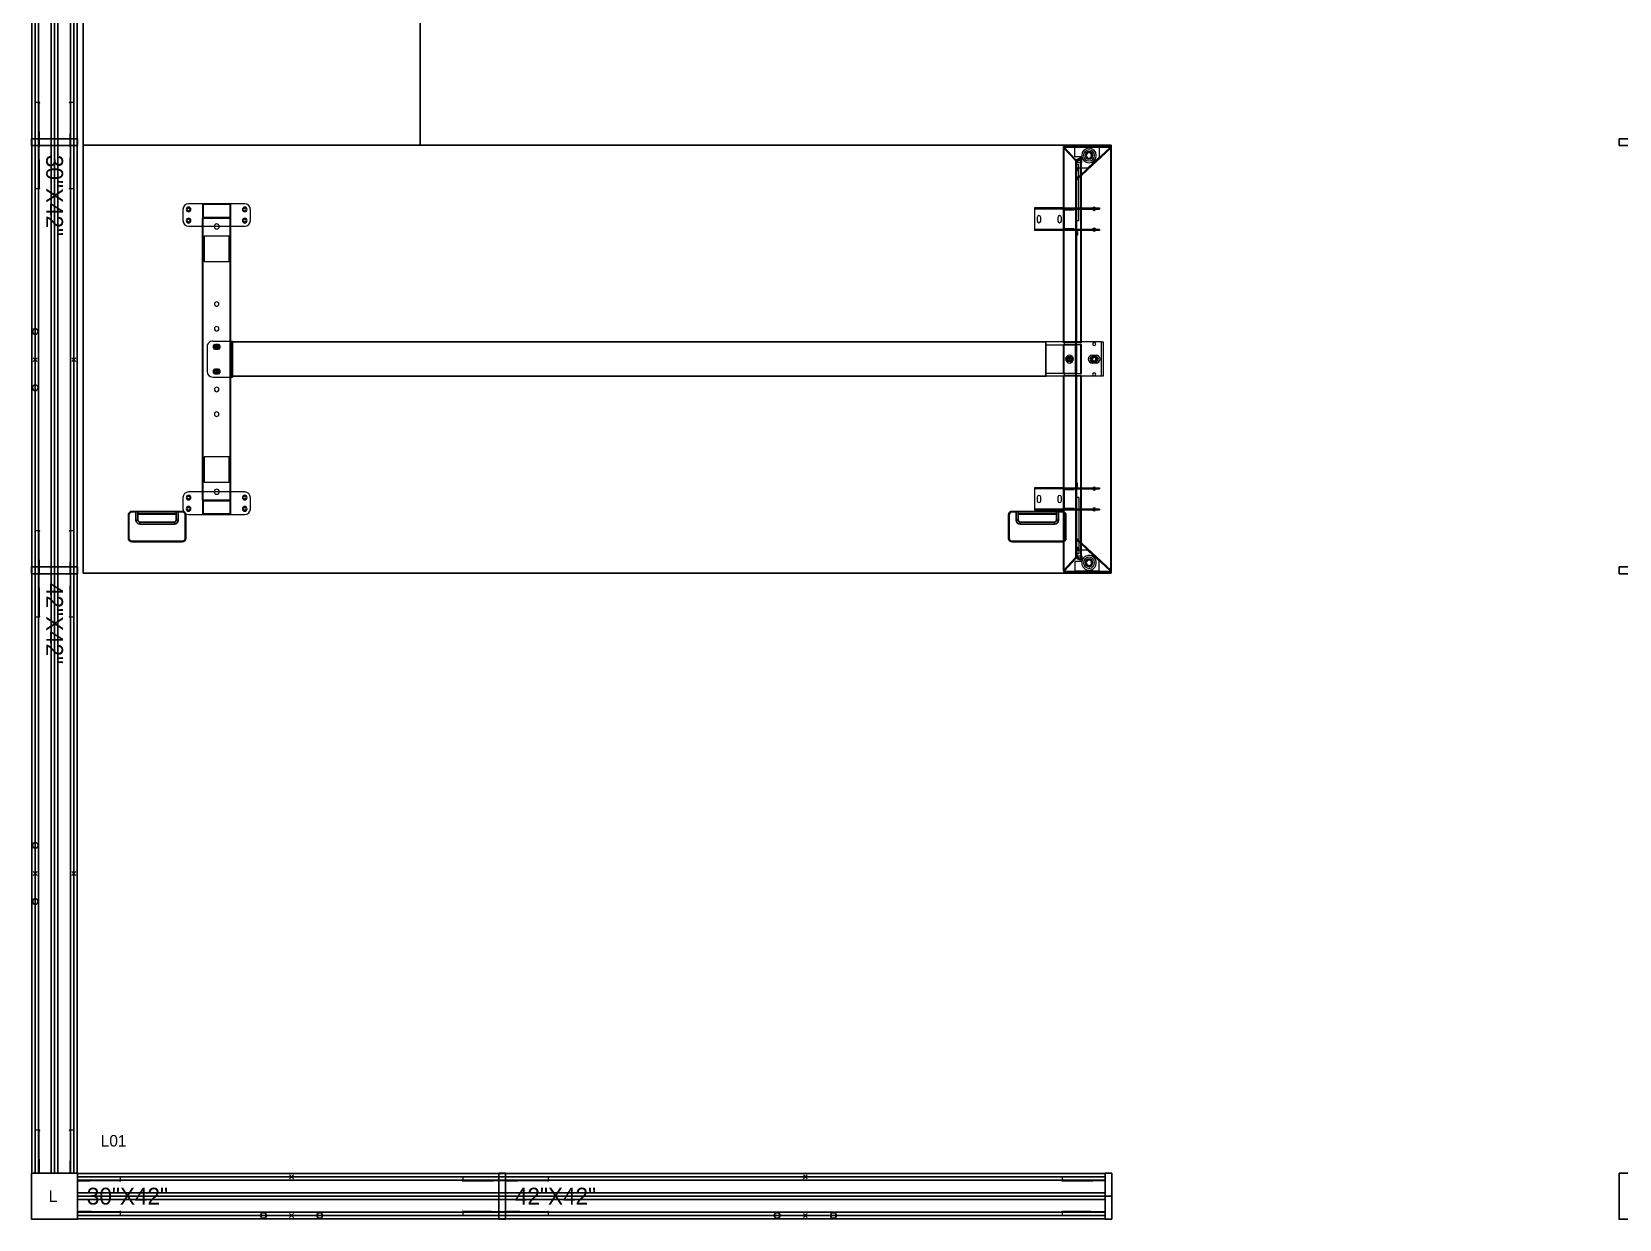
# Model space of a CAD drawing. Header units: inches. Extents: x 126 to 13186, y 9 to 361.
# Drawn here: x 2016.5 to 2127.8, y 41.5 to 124.7 of the extents above; entities that cross this region are included whole.
import ezdxf

# ---------------------------------------------------------------- set-up
doc = ezdxf.new("R2010")
doc.units = ezdxf.units.IN
doc.header["$MEASUREMENT"] = 0
for name, color, linetype in [('DD2D', 7, 'Continuous'), ('DD2D_Geometry', 7, 'Continuous'), ('ENFASIS NEW', 7, 'Continuous'), ('Id Unión', 7, 'Continuous'), ('PV-26D', 7, 'Continuous')]:
    doc.layers.add(name, color=color, linetype=linetype)
doc.styles.get("Standard").update_dxf_attribs({"font": 'stylu.ttf'})

# ---------------------------------------------------------------- blocks, each defined once
blk = doc.blocks.new('DD40102466AB')
at = {"color": 1}
for p, q in [((0.0035, -0.0035), (-0.0035, 0.0035)), ((0.0035, 0.0035), (-0.0035, -0.0035))]:
    blk.add_line(p, q, dxfattribs=at)
blk.add_lwpolyline([(-0.3472, -0.0417), (0.3472, -0.0417), (0.391, -0.0067), (0.838, -0.0067), (0.838, -0.6067), (-0.838, -0.6067), (-0.838, -0.0067), (-0.391, -0.0067)], close=True)
blk.add_point((0, 0))
blk.add_point((0, 0))
blk.add_point((0, 0), dxfattribs=at)
blk = doc.blocks.new('DD40123072AB')
for p, q in [((-0.915, -0.7687), (-0.915, -0.0067)), ((-0.915, -0.0067), (0.915, -0.0067)), ((0.915, -0.0067), (0.915, -0.7687)), ((0.915, -0.7687), (-0.915, -0.7687))]:
    blk.add_line(p, q)
at = {"layer": 'PV-26D'}
for p, q in [((-0.8345, -0.0687), (-0.8345, -0.1107)), ((-0.8335, -0.0687), (-0.8345, -0.0687)), ((-0.8335, -0.1107), (-0.8335, -0.0687)), ((-0.7385, -0.0627), (-0.8285, -0.0627)), ((-0.8285, -0.0637), (-0.8285, -0.0627)), ((-0.8285, -0.0637), (-0.7385, -0.0637)), ((-0.7385, -0.0637), (-0.7385, -0.0627)), ((-0.7335, -0.0687), (-0.7335, -0.1107)), ((-0.7335, -0.0687), (-0.7325, -0.0687)), ((-0.7325, -0.1107), (-0.7325, -0.0687)), ((0.7325, -0.1107), (0.7325, -0.0687)), ((0.7335, -0.0687), (0.7325, -0.0687)), ((0.7335, -0.0687), (0.7335, -0.1107)), ((0.7385, -0.0627), (0.8285, -0.0627)), ((0.7385, -0.0637), (0.7385, -0.0627)), ((0.8285, -0.0637), (0.7385, -0.0637)), ((0.8285, -0.0637), (0.8285, -0.0627)), ((0.8335, -0.1107), (0.8335, -0.0687)), ((0.8335, -0.0687), (0.8345, -0.0687)), ((0.8345, -0.0687), (0.8345, -0.1107)), ((-0.8335, -0.1107), (-0.8345, -0.1107)), ((-0.8212, -0.1009), (-0.8212, -0.1157)), ((-0.8212, -0.1009), (-0.8175, -0.1009)), ((-0.8175, -0.1167), (-0.8175, -0.1009)), ((-0.7495, -0.1117), (-0.8175, -0.1117)), ((-0.7495, -0.1119), (-0.8175, -0.1119)), ((-0.8175, -0.1124), (-0.7495, -0.1124)), ((-0.7527, -0.094), (-0.8143, -0.094)), ((-0.8143, -0.094), (-0.8143, -0.0977)), ((-0.8143, -0.0977), (-0.7527, -0.0977)), ((-0.7527, -0.094), (-0.7527, -0.0977)), ((-0.7495, -0.1009), (-0.7495, -0.1167)), ((-0.7458, -0.1009), (-0.7495, -0.1009)), ((-0.7458, -0.1157), (-0.7458, -0.1009)), ((-0.7335, -0.1107), (-0.7325, -0.1107)), ((0.7335, -0.1107), (0.7325, -0.1107)), ((0.7458, -0.1157), (0.7458, -0.1009)), ((0.7458, -0.1009), (0.7495, -0.1009)), ((0.7495, -0.1009), (0.7495, -0.1167)), ((0.7495, -0.1117), (0.8175, -0.1117)), ((0.7495, -0.1119), (0.8175, -0.1119)), ((0.8175, -0.1124), (0.7495, -0.1124)), ((0.7527, -0.094), (0.8143, -0.094)), ((0.7527, -0.094), (0.7527, -0.0977)), ((0.8143, -0.0977), (0.7527, -0.0977)), ((0.8143, -0.094), (0.8143, -0.0977)), ((0.8175, -0.1167), (0.8175, -0.1009)), ((0.8212, -0.1009), (0.8175, -0.1009)), ((0.8212, -0.1009), (0.8212, -0.1157)), ((0.8335, -0.1107), (0.8345, -0.1107)), ((-0.8212, -0.1157), (-0.8285, -0.1157)), ((-0.8285, -0.1157), (-0.8285, -0.1167)), ((-0.8285, -0.1167), (-0.8175, -0.1167)), ((-0.7495, -0.1161), (-0.8175, -0.1161)), ((-0.8175, -0.1166), (-0.7495, -0.1166)), ((-0.7495, -0.1167), (-0.8175, -0.1167)), ((-0.7495, -0.1167), (-0.7385, -0.1167)), ((-0.7385, -0.1157), (-0.7458, -0.1157)), ((-0.7385, -0.1157), (-0.7385, -0.1167)), ((0.7385, -0.1157), (0.7458, -0.1157)), ((0.7385, -0.1157), (0.7385, -0.1167)), ((0.7495, -0.1167), (0.7385, -0.1167)), ((0.7495, -0.1161), (0.8175, -0.1161)), ((0.8175, -0.1166), (0.7495, -0.1166)), ((0.7495, -0.1167), (0.8175, -0.1167)), ((0.8285, -0.1167), (0.8175, -0.1167)), ((0.8212, -0.1157), (0.8285, -0.1157)), ((0.8285, -0.1157), (0.8285, -0.1167))]:
    blk.add_line(p, q, dxfattribs=at)
at = {"layer": 'PV-26D', "extrusion": (0, 0, -1)}
for centre, radius, start, end in [((0.8285, -0.0687), 0.006, 0, 90), ((0.7385, -0.0687), 0.006, 90, 180), ((-0.7385, -0.0687), 0.006, 0, 90), ((-0.8285, -0.0687), 0.006, 90, 180), ((0.8285, -0.1107), 0.006, 270, 0), ((0.8143, -0.1009), 0.00691, 0, 90), ((0.7527, -0.1009), 0.00691, 90, 180), ((0.7385, -0.1107), 0.006, 180, 270), ((-0.7385, -0.1107), 0.006, 270, 0), ((-0.7527, -0.1009), 0.00691, 0, 90), ((-0.8143, -0.1009), 0.00691, 90, 180), ((-0.8285, -0.1107), 0.006, 180, 270)]:
    blk.add_arc(centre, radius, start, end, dxfattribs=at)
at = {"layer": 'PV-26D'}
for centre, radius, start, end in [((-0.8285, -0.0687), 0.005, 90, 180), ((-0.7385, -0.0687), 0.005, 0, 90), ((0.7385, -0.0687), 0.005, 90, 180), ((0.8285, -0.0687), 0.005, 0, 90), ((-0.8285, -0.1107), 0.005, 180, 270), ((-0.8143, -0.1009), 0.00318, 90, 180), ((-0.7527, -0.1009), 0.00318, 0, 90), ((-0.7385, -0.1107), 0.005, 270, 0), ((0.7385, -0.1107), 0.005, 180, 270), ((0.7527, -0.1009), 0.00318, 90, 180), ((0.8143, -0.1009), 0.00318, 0, 90), ((0.8285, -0.1107), 0.005, 270, 0)]:
    blk.add_arc(centre, radius, start, end, dxfattribs=at)
for points in [[(-0.8175, -0.1167), (-0.8197, -0.1167), (-0.8212, -0.1163), (-0.8212, -0.1157)], [(-0.7458, -0.1157), (-0.7458, -0.1163), (-0.7473, -0.1167), (-0.7495, -0.1167)], [(0.7458, -0.1157), (0.7458, -0.1163), (0.7473, -0.1167), (0.7495, -0.1167)], [(0.8175, -0.1167), (0.8197, -0.1167), (0.8212, -0.1163), (0.8212, -0.1157)]]:
    blk.add_rational_spline(points, [1, 0.804737854124, 0.804737854124, 1], degree=3, dxfattribs=at)
blk = doc.blocks.new('DD350130S')
at = {"color": 0, "linetype": 'Continuous', "lineweight": 0}
for p, q in [((0, -0.377), (0, 0.377)), ((0.0006, 0.3755), (0.0598, 0.3203)), ((0.0006, 0.3755), (0.0598, 0.3203)), ((0.0015, -0.377), (0.0015, 0.377)), ((0.0017, 0.3766), (0.0609, 0.3214)), ((0.0017, 0.3766), (0.0609, 0.3214)), ((0.0829, 0.379), (0.002, 0.379)), ((0.002, 0.379), (0.0829, 0.379)), ((0.0829, 0.3775), (0.002, 0.3775)), ((0.0829, 0.3775), (0.002, 0.3775)), ((0.0645, 0.377), (0.0215, 0.377)), ((0.0215, 0.377), (0.0215, 0.3594)), ((0.0631, 0.355), (0.0833, 0.3766)), ((0.0632, 0.3549), (0.0833, 0.3765)), ((0.0642, 0.3539), (0.0844, 0.3756)), ((0.0643, 0.3539), (0.0844, 0.3755)), ((0.0645, 0.36), (0.0645, 0.377)), ((0.0835, 0.3769), (0.0835, 0.269)), ((0.085, 0.3769), (0.085, 0.269)), ((0.0215, 0.3594), (0.0423, 0.34)), ((0.0423, 0.34), (0.061, 0.34)), ((0.052, 0.35), (0.052, 0.36)), ((0.052, 0.36), (0.0645, 0.36)), ((0.061, 0.35), (0.052, 0.35)), ((0.0534, 0.355), (0.0539, 0.3564)), ((0.0534, 0.3549), (0.054, 0.3563)), ((0.0614, 0.3518), (0.0534, 0.355)), ((0.0614, 0.3518), (0.0534, 0.3549)), ((0.0534, 0.029), (0.0534, 0.3549)), ((0.0619, 0.3533), (0.0539, 0.3564)), ((0.054, 0.3566), (0.0546, 0.358)), ((0.054, 0.3565), (0.0546, 0.3579)), ((0.054, 0.3566), (0.062, 0.3534)), ((0.054, 0.3565), (0.062, 0.3534)), ((0.054, 0.029), (0.054, 0.3565)), ((0.062, 0.3532), (0.054, 0.3563)), ((0.054, 0.029), (0.054, 0.3563)), ((0.0546, 0.358), (0.0626, 0.3549)), ((0.0546, 0.3579), (0.0626, 0.3548)), ((0.0546, 0.029), (0.0546, 0.3579)), ((0.0576, 0.2465), (0.0576, 0.3465)), ((0.0576, 0.3465), (0.0617, 0.3465)), ((0.0602, 0.3349), (0.0602, 0.3411)), ((0.0602, 0.3411), (0.0617, 0.3411)), ((0.061, 0.34), (0.061, 0.35)), ((0.0617, 0.3218), (0.0617, 0.3514)), ((0.0617, 0.029), (0.0617, 0.3513)), ((0.0617, 0.3399), (0.0632, 0.3399)), ((0.0617, 0.3396), (0.0632, 0.3396)), ((0.0617, 0.3364), (0.0617, 0.3396)), ((0.0632, 0.3218), (0.0632, 0.3514)), ((0.0633, 0.029), (0.0633, 0.3513)), ((0.0576, 0.3245), (0.0617, 0.3245)), ((0.0602, 0.3349), (0.0617, 0.3349)), ((0.0617, 0.3364), (0.0632, 0.3364)), ((0.0617, 0.3336), (0.0632, 0.3336)), ((0.0617, 0.3122), (0.0633, 0.3122)), ((0.0617, 0.3058), (0.0633, 0.3058)), ((0.0206, 0.2671), (0.0206, 0.269)), ((0.0206, 0.269), (0.0279, 0.269)), ((0.0206, 0.2671), (0.0275, 0.2671)), ((0.0275, 0.2671), (0.033, 0.2671)), ((0.0279, 0.269), (0.0326, 0.269)), ((0.0326, 0.269), (0.0829, 0.269)), ((0.033, 0.2671), (0.0829, 0.2671)), ((0.0617, 0.2722), (0.0633, 0.2722)), ((0.0617, 0.2658), (0.0633, 0.2658)), ((0.066, 0.269), (0.066, 0.266)), ((0.066, 0.266), (0.0829, 0.266)), ((0.0671, 0.266), (0.0671, 0.269)), ((0.0836, 0.269), (0.0829, 0.269)), ((0.0829, 0.269), (0.0829, 0.269)), ((0.0829, 0.269), (0.0829, 0.266)), ((0.0829, 0.2671), (0.0836, 0.2671)), ((0.0829, 0.266), (0.0836, 0.266)), ((0.0829, 0.266), (0.0829, 0.266)), ((0.0835, 0.266), (0.0835, 0.232)), ((0.0836, 0.269), (0.0836, 0.2665)), ((0.0836, 0.269), (0.1366, 0.269)), ((0.0836, 0.2671), (0.1366, 0.2671)), ((0.0836, 0.2315), (0.0836, 0.2665)), ((0.0836, 0.266), (0.085, 0.266)), ((0.085, 0.266), (0.085, 0.232)), ((0.1066, 0.2671), (0.1066, 0.269)), ((0.1366, 0.2665), (0.1366, 0.269)), ((0.1366, 0.2315), (0.1366, 0.2665)), ((0.0206, 0.229), (0.0206, 0.2309)), ((0.0275, 0.2309), (0.0206, 0.2309)), ((0.0279, 0.229), (0.0206, 0.229)), ((0.033, 0.2309), (0.0275, 0.2309)), ((0.0326, 0.229), (0.0279, 0.229)), ((0.0829, 0.229), (0.0326, 0.229)), ((0.0829, 0.2309), (0.033, 0.2309)), ((0.0576, 0.2465), (0.0617, 0.2465)), ((0.0602, 0.2271), (0.0617, 0.2271)), ((0.0602, 0.2271), (0.0602, 0.2209)), ((0.0829, 0.232), (0.066, 0.232)), ((0.066, 0.232), (0.066, 0.229)), ((0.0671, 0.229), (0.0671, 0.232)), ((0.0836, 0.232), (0.0829, 0.232)), ((0.0829, 0.232), (0.0829, 0.232)), ((0.0829, 0.232), (0.0829, 0.229)), ((0.0836, 0.2309), (0.0829, 0.2309)), ((0.0829, 0.229), (0.0836, 0.229)), ((0.0829, 0.229), (0.0829, 0.229)), ((0.0835, 0.229), (0.0835, 0.029)), ((0.085, 0.232), (0.0836, 0.232)), ((0.0836, 0.2315), (0.0836, 0.229)), ((0.0836, 0.2309), (0.1366, 0.2309)), ((0.0836, 0.229), (0.1366, 0.229)), ((0.085, 0.229), (0.085, 0.029)), ((0.0886, 0.2522), (0.0886, 0.2458)), ((0.095, 0.2458), (0.095, 0.2522)), ((0.1066, 0.2309), (0.1066, 0.229)), ((0.1253, 0.2522), (0.1253, 0.2458)), ((0.1316, 0.2458), (0.1316, 0.2522)), ((0.1366, 0.229), (0.1366, 0.2315)), ((0.0602, 0.2209), (0.0617, 0.2209)), ((0.0617, 0.2256), (0.0617, 0.2224)), ((0.0617, 0.2256), (0.0633, 0.2256)), ((0.0617, 0.2224), (0.0633, 0.2224)), ((0.0534, 0.029), (0.054, 0.029)), ((0.0546, 0.029), (0.054, 0.029)), ((0.054, 0.029), (0.054, 0.029)), ((0.0626, 0.029), (0.0546, 0.029)), ((0.0617, 0.029), (0.0617, 0.026)), ((0.0626, 0.029), (0.0632, 0.029)), ((0.0829, 0.029), (0.0632, 0.029)), ((0.0633, 0.026), (0.0633, 0.029)), ((0.085, 0.029), (0.0829, 0.029)), ((0.0829, 0.029), (0.0829, 0.029)), ((0.0829, 0.029), (0.0829, 0.026)), ((0.0534, -0.026), (0.0534, 0.026)), ((0.0534, 0.026), (0.054, 0.026)), ((0.054, -0.026), (0.054, 0.026)), ((0.0546, 0.026), (0.054, 0.026)), ((0.054, 0.026), (0.054, 0.026)), ((0.054, -0.026), (0.054, 0.026)), ((0.0546, 0.026), (0.0626, 0.026)), ((0.0546, -0.026), (0.0546, 0.026)), ((0.0617, -0.026), (0.0617, 0.026)), ((0.0632, 0.026), (0.0626, 0.026)), ((0.0632, 0.026), (0.0829, 0.026)), ((0.0633, -0.026), (0.0633, 0.026)), ((0.0722, 0.004), (0.0708, 0.004)), ((0.0764, 0.004), (0.0722, 0.004)), ((0.0764, 0.004), (0.0775, 0.004)), ((0.0829, 0.026), (0.085, 0.026)), ((0.0829, 0.026), (0.0829, 0.026)), ((0.0835, 0.026), (0.0835, -0.026)), ((0.085, 0.026), (0.085, -0.026)), ((0.0534, -0.026), (0.054, -0.026)), ((0.0546, -0.026), (0.054, -0.026)), ((0.054, -0.026), (0.054, -0.026)), ((0.0626, -0.026), (0.0546, -0.026)), ((0.0617, -0.026), (0.0617, -0.029)), ((0.0626, -0.026), (0.0632, -0.026)), ((0.0829, -0.026), (0.0632, -0.026)), ((0.0633, -0.029), (0.0633, -0.026)), ((0.0708, -0.004), (0.0722, -0.004)), ((0.0722, -0.004), (0.0764, -0.004)), ((0.0764, -0.004), (0.0775, -0.004)), ((0.085, -0.026), (0.0829, -0.026)), ((0.0829, -0.026), (0.0829, -0.026)), ((0.0829, -0.026), (0.0829, -0.029)), ((0.0534, -0.3549), (0.0534, -0.029)), ((0.0534, -0.029), (0.054, -0.029)), ((0.054, -0.3565), (0.054, -0.029)), ((0.0546, -0.029), (0.054, -0.029)), ((0.054, -0.029), (0.054, -0.029)), ((0.054, -0.3563), (0.054, -0.029)), ((0.0546, -0.029), (0.0626, -0.029)), ((0.0546, -0.3579), (0.0546, -0.029)), ((0.0617, -0.3513), (0.0617, -0.029)), ((0.0632, -0.029), (0.0626, -0.029)), ((0.0632, -0.029), (0.0829, -0.029)), ((0.0633, -0.3513), (0.0633, -0.029)), ((0.0829, -0.029), (0.085, -0.029)), ((0.0829, -0.029), (0.0829, -0.029)), ((0.0835, -0.029), (0.0835, -0.229)), ((0.085, -0.029), (0.085, -0.229)), ((0.0602, -0.2271), (0.0602, -0.2209)), ((0.0602, -0.2209), (0.0617, -0.2209)), ((0.0617, -0.2224), (0.0633, -0.2224)), ((0.0617, -0.2256), (0.0617, -0.2224)), ((0.0617, -0.2256), (0.0633, -0.2256)), ((0.0206, -0.2309), (0.0206, -0.229)), ((0.0206, -0.229), (0.0279, -0.229)), ((0.0206, -0.2309), (0.0275, -0.2309)), ((0.0275, -0.2309), (0.033, -0.2309)), ((0.0279, -0.229), (0.0326, -0.229)), ((0.0326, -0.229), (0.0829, -0.229)), ((0.033, -0.2309), (0.0829, -0.2309)), ((0.0576, -0.2465), (0.0576, -0.3465)), ((0.0617, -0.2465), (0.0576, -0.2465)), ((0.0602, -0.2271), (0.0617, -0.2271)), ((0.066, -0.229), (0.066, -0.232)), ((0.066, -0.232), (0.0829, -0.232)), ((0.0671, -0.232), (0.0671, -0.229)), ((0.0836, -0.229), (0.0829, -0.229)), ((0.0829, -0.229), (0.0829, -0.229)), ((0.0829, -0.229), (0.0829, -0.232)), ((0.0829, -0.2309), (0.0836, -0.2309)), ((0.0829, -0.232), (0.0836, -0.232)), ((0.0829, -0.232), (0.0829, -0.232)), ((0.0835, -0.232), (0.0835, -0.266)), ((0.0836, -0.229), (0.0836, -0.2315)), ((0.0836, -0.229), (0.1366, -0.229)), ((0.0836, -0.2309), (0.1366, -0.2309)), ((0.0836, -0.2665), (0.0836, -0.2315)), ((0.0836, -0.232), (0.085, -0.232)), ((0.085, -0.232), (0.085, -0.266)), ((0.0886, -0.2458), (0.0886, -0.2522)), ((0.095, -0.2522), (0.095, -0.2458)), ((0.1066, -0.2309), (0.1066, -0.229)), ((0.1253, -0.2458), (0.1253, -0.2522)), ((0.1316, -0.2522), (0.1316, -0.2458)), ((0.1366, -0.2315), (0.1366, -0.229)), ((0.1366, -0.2665), (0.1366, -0.2315)), ((0.0206, -0.269), (0.0206, -0.2671)), ((0.0275, -0.2671), (0.0206, -0.2671)), ((0.0279, -0.269), (0.0206, -0.269)), ((0.033, -0.2671), (0.0275, -0.2671)), ((0.0326, -0.269), (0.0279, -0.269)), ((0.0829, -0.269), (0.0326, -0.269)), ((0.0829, -0.2671), (0.033, -0.2671)), ((0.0617, -0.2658), (0.0633, -0.2658)), ((0.0617, -0.2722), (0.0633, -0.2722)), ((0.0829, -0.266), (0.066, -0.266)), ((0.066, -0.266), (0.066, -0.269)), ((0.0671, -0.269), (0.0671, -0.266)), ((0.0836, -0.266), (0.0829, -0.266)), ((0.0829, -0.266), (0.0829, -0.266)), ((0.0829, -0.266), (0.0829, -0.269)), ((0.0836, -0.2671), (0.0829, -0.2671)), ((0.0829, -0.269), (0.0836, -0.269)), ((0.0829, -0.269), (0.0829, -0.269)), ((0.0835, -0.269), (0.0835, -0.3769)), ((0.085, -0.266), (0.0836, -0.266)), ((0.0836, -0.2665), (0.0836, -0.269)), ((0.0836, -0.2671), (0.1366, -0.2671)), ((0.0836, -0.269), (0.1366, -0.269)), ((0.085, -0.269), (0.085, -0.3769)), ((0.1066, -0.2671), (0.1066, -0.269)), ((0.1366, -0.269), (0.1366, -0.2665)), ((0.0617, -0.3058), (0.0633, -0.3058)), ((0.0598, -0.3203), (0.0006, -0.3755)), ((0.0006, -0.3755), (0.0598, -0.3203)), ((0.0609, -0.3214), (0.0017, -0.3766)), ((0.0017, -0.3766), (0.0609, -0.3214)), ((0.0617, -0.3245), (0.0576, -0.3245)), ((0.0602, -0.3349), (0.0617, -0.3349)), ((0.0602, -0.3411), (0.0602, -0.3349)), ((0.0617, -0.3122), (0.0633, -0.3122)), ((0.0617, -0.3218), (0.0617, -0.3514)), ((0.0617, -0.3336), (0.0632, -0.3336)), ((0.0617, -0.3396), (0.0617, -0.3364)), ((0.0617, -0.3364), (0.0632, -0.3364)), ((0.0632, -0.3218), (0.0632, -0.3514)), ((0.0215, -0.3594), (0.0423, -0.34)), ((0.0215, -0.377), (0.0215, -0.3594)), ((0.0423, -0.34), (0.061, -0.34)), ((0.061, -0.35), (0.052, -0.35)), ((0.052, -0.35), (0.052, -0.36)), ((0.052, -0.36), (0.0645, -0.36)), ((0.0534, -0.3549), (0.0614, -0.3518)), ((0.0614, -0.3518), (0.0534, -0.355)), ((0.054, -0.3563), (0.0534, -0.3549)), ((0.0534, -0.355), (0.0539, -0.3564)), ((0.0619, -0.3533), (0.0539, -0.3564)), ((0.054, -0.3563), (0.062, -0.3532)), ((0.062, -0.3534), (0.054, -0.3565)), ((0.054, -0.3566), (0.062, -0.3534)), ((0.0546, -0.3579), (0.054, -0.3565)), ((0.054, -0.3566), (0.0546, -0.358)), ((0.0626, -0.3548), (0.0546, -0.3579)), ((0.0546, -0.358), (0.0626, -0.3549)), ((0.0617, -0.3465), (0.0576, -0.3465)), ((0.0602, -0.3411), (0.0617, -0.3411)), ((0.061, -0.34), (0.061, -0.35)), ((0.0617, -0.3396), (0.0632, -0.3396)), ((0.0617, -0.3399), (0.0632, -0.3399)), ((0.0631, -0.355), (0.0833, -0.3766)), ((0.0833, -0.3765), (0.0632, -0.3549)), ((0.0642, -0.3539), (0.0844, -0.3756)), ((0.0844, -0.3755), (0.0643, -0.3539)), ((0.0645, -0.36), (0.0645, -0.377)), ((0.002, -0.3775), (0.0829, -0.3775)), ((0.0829, -0.3775), (0.002, -0.3775)), ((0.0829, -0.379), (0.002, -0.379)), ((0.0829, -0.379), (0.002, -0.379)), ((0.0645, -0.377), (0.0215, -0.377))]:
    blk.add_line(p, q, dxfattribs=at)
at = {"color": 1}
for p, q in [((0.0694, -0.0049), (0.0792, 0.0049)), ((0.0792, -0.0049), (0.0694, 0.0049))]:
    blk.add_line(p, q, dxfattribs=at)
at = {"color": 0, "linetype": 'Continuous', "lineweight": 0}
for centre, radius, start, end in [((0.0395, 0.3625), 0.013, 70.8025, 250.8025), ((0.0395, 0.3625), 0.0098, 70.8025, 250.8025), ((0.0395, 0.3625), 0.00675, 0, 180), ((0.0395, 0.3625), 0.0065, 70.8025, 250.8025), ((0.0395, 0.3625), 0.013, 250.8025, 70.8025), ((0.0395, 0.3625), 0.0098, 250.8025, 70.8025), ((0.0395, 0.3625), 0.0065, 250.8025, 70.8025), ((0.0395, 0.3625), 0.00675, 180, 0), ((0.0395, 0.3625), 0.00476, 70.8025, 250.8025), ((0.0395, 0.3625), 0.00476, 250.8025, 70.8025), ((0.0303, 0.2675), 0.00277, 0, 180), ((0.0303, 0.2675), 0.00277, 180, 0), ((0.0918, 0.2522), 0.00317, 0, 180), ((0.1285, 0.2522), 0.00318, 0, 180), ((0.0303, 0.2305), 0.00277, 0, 180), ((0.0303, 0.2305), 0.00277, 180, 0), ((0.0918, 0.2458), 0.00317, 180, 0), ((0.1285, 0.2458), 0.00318, 180, 0), ((0.0303, 0.027), 0.00278, 0, 180), ((0.0303, 0), 0.0055, 146.8424, 326.8424), ((0.0303, 0), 0.005, 146.8424, 326.8424), ((0.0303, 0), 0.0055, 326.8424, 146.8424), ((0.0303, 0), 0.0045, 0, 180), ((0.0303, 0), 0.0045, 146.8424, 326.8424), ((0.0303, 0), 0.005, 326.8424, 146.8424), ((0.0303, 0), 0.004, 146.8424, 326.8424), ((0.0303, 0), 0.0045, 326.8424, 146.8424), ((0.0303, 0), 0.0037, 146.8424, 326.8424), ((0.0303, 0), 0.004, 326.8424, 146.8424), ((0.0303, 0), 0.00317, 146.8424, 326.8424), ((0.0303, 0), 0.0037, 326.8424, 146.8424), ((0.0303, 0.027), 0.00278, 180, 0), ((0.0303, 0), 0.00317, 326.8424, 146.8424), ((0.0743, 0), 0.0045, 0, 180), ((0.0303, 0), 0.0045, 180, 0), ((0.0303, -0.027), 0.00278, 0, 180), ((0.0303, -0.027), 0.00278, 180, 0), ((0.0743, 0), 0.0045, 180, 0), ((0.0303, -0.2305), 0.00278, 0, 180), ((0.0303, -0.2305), 0.00278, 180, 0), ((0.0918, -0.2458), 0.00317, 0, 180), ((0.0918, -0.2522), 0.00317, 180, 0), ((0.1285, -0.2458), 0.00318, 0, 180), ((0.1285, -0.2522), 0.00318, 180, 0), ((0.0303, -0.2675), 0.00277, 0, 180), ((0.0303, -0.2675), 0.00277, 180, 0), ((0.0395, -0.3625), 0.013, 0, 180), ((0.0395, -0.3625), 0.013, 180, 0), ((0.0395, -0.3625), 0.0098, 0, 180), ((0.0395, -0.3625), 0.0098, 180, 0), ((0.0395, -0.3625), 0.00675, 0, 180), ((0.0395, -0.3625), 0.00675, 180, 0), ((0.0395, -0.3625), 0.0065, 0, 180), ((0.0395, -0.3625), 0.0065, 180, 0), ((0.0395, -0.3625), 0.00476, 0, 180), ((0.0395, -0.3625), 0.00476, 180, 0)]:
    blk.add_arc(centre, radius, start, end, dxfattribs=at)
for centre, start_param, end_param in [((0.0708, 0), 3.141593, 6.283185), ((0.072, 0), 3.141593, 6.283185), ((0.0764, 0), 3.119622, 3.141593), ((0.0764, 0), 1.570796, 3.119622), ((0.0775, 0), 1.570796, 3.141593), ((0.0764, 0), 0.021971, 1.570796), ((0.0764, 0), 0, 0.021971), ((0.0775, 0), 0, 1.570796)]:
    blk.add_ellipse(centre, major_axis=(0, -0.00396), ratio=0.681998, start_param=start_param, end_param=end_param, dxfattribs=at)
for points, weights in [([(0.002, 0.379), (0.0008, 0.379), (0, 0.3782), (0, 0.377)], [1, 0.804737854124, 0.804737854124, 1]), ([(0.002, 0.379), (0.0008, 0.379), (0, 0.3782), (0, 0.377)], [1, 0.804737854124, 0.804737854124, 1]), ([(0, 0.377), (0, 0.3769), (0, 0.3767), (0, 0.3766)], [1, 0.988288867323, 0.979058155761, 0.972307865317]), ([(0, 0.377), (0, 0.3764), (0.0002, 0.3759), (0.0006, 0.3755)], [1, 0.944706716257, 0.944706716257, 1]), ([(0, 0.3766), (0.0001, 0.3762), (0.0003, 0.3758), (0.0006, 0.3755)], [0.972307865317, 0.947187137373, 0.956417848934, 1]), ([(0.002, 0.3775), (0.0017, 0.3775), (0.0015, 0.3773), (0.0015, 0.377)], [1, 0.804737854124, 0.804737854124, 1]), ([(0.002, 0.3775), (0.0017, 0.3775), (0.0015, 0.3773), (0.0015, 0.377)], [1, 0.804737854124, 0.804737854124, 1]), ([(0.0015, 0.377), (0.0015, 0.3768), (0.0016, 0.3767), (0.0017, 0.3766)], [1, 0.944706716257, 0.944706716257, 1]), ([(0.0015, 0.377), (0.0015, 0.3768), (0.0015, 0.3767), (0.0017, 0.3766)], [1, 0.944706716257, 0.944706716257, 1]), ([(0.0829, 0.379), (0.0829, 0.379), (0.0829, 0.379), (0.0829, 0.379)], [0.99417228897, 0.996095139241, 0.998037709584, 1]), ([(0.0846, 0.3782), (0.0842, 0.3787), (0.0836, 0.379), (0.0829, 0.379)], [0.708386720175, 0.737079172893, 0.834283599501, 1]), ([(0.0835, 0.3769), (0.0835, 0.3772), (0.0832, 0.3775), (0.0829, 0.3775)], [1, 0.804737854124, 0.804737854124, 1]), ([(0.0833, 0.3766), (0.0837, 0.377), (0.0835, 0.3775), (0.0829, 0.3775)], [1, 0.59916604595, 0.59916604595, 1]), ([(0.0833, 0.3765), (0.0834, 0.3766), (0.0835, 0.3768), (0.0835, 0.3769)], [1, 0.953611711988, 0.953611711988, 1]), ([(0.0844, 0.3756), (0.0851, 0.3763), (0.0852, 0.3773), (0.0846, 0.3782)], [1, 0.764882446449, 0.667678019841, 0.708386720175]), ([(0.0844, 0.3755), (0.0848, 0.3759), (0.085, 0.3764), (0.085, 0.3769)], [1, 0.953611711988, 0.953611711988, 1]), ([(0.085, 0.3769), (0.085, 0.3774), (0.0849, 0.3778), (0.0846, 0.3782)], [1, 0.918269742137, 0.870749059409, 0.857437951816]), ([(0.0617, 0.3513), (0.0617, 0.3515), (0.0616, 0.3517), (0.0614, 0.3518)], [1, 0.884611873459, 0.884611873459, 1]), ([(0.0617, 0.3514), (0.0617, 0.3516), (0.0616, 0.3518), (0.0614, 0.3518)], [1, 0.884393166085, 0.884393166085, 1]), ([(0.0632, 0.3514), (0.0632, 0.3522), (0.0627, 0.3529), (0.0619, 0.3533)], [1, 0.884393166085, 0.884393166085, 1]), ([(0.062, 0.3534), (0.0628, 0.353), (0.0637, 0.3532), (0.0643, 0.3539)], [1, 0.884174271313, 0.884174271313, 1]), ([(0.062, 0.3534), (0.0628, 0.3531), (0.0637, 0.3533), (0.0642, 0.3539)], [1, 0.884393166085, 0.884393166085, 1]), ([(0.0633, 0.3513), (0.0633, 0.3521), (0.0628, 0.3529), (0.062, 0.3532)], [1, 0.884611873459, 0.884611873459, 1]), ([(0.0626, 0.3549), (0.0628, 0.3548), (0.063, 0.3548), (0.0631, 0.355)], [1, 0.884393166085, 0.884393166085, 1]), ([(0.0626, 0.3548), (0.0628, 0.3547), (0.063, 0.3547), (0.0632, 0.3549)], [1, 0.884174271313, 0.884174271313, 1]), ([(0.0598, 0.3203), (0.0614, 0.3189), (0.0633, 0.3197), (0.0633, 0.3218)], [1, 0.59916604595, 0.59916604595, 1]), ([(0.0598, 0.3203), (0.0613, 0.3189), (0.0632, 0.3197), (0.0632, 0.3218)], [1, 0.59916604595, 0.59916604595, 1]), ([(0.0609, 0.3214), (0.0613, 0.321), (0.0617, 0.3213), (0.0617, 0.3218)], [1, 0.59916604595, 0.59916604595, 1]), ([(0.0609, 0.3214), (0.0612, 0.321), (0.0617, 0.3213), (0.0617, 0.3218)], [1, 0.59916604595, 0.59916604595, 1]), ([(0.0633, -0.3218), (0.0633, -0.3197), (0.0614, -0.3189), (0.0598, -0.3203)], [1, 0.59916604595, 0.59916604595, 1]), ([(0.0598, -0.3203), (0.0613, -0.3189), (0.0632, -0.3197), (0.0632, -0.3218)], [1, 0.59916604595, 0.59916604595, 1]), ([(0.0617, -0.3218), (0.0617, -0.3213), (0.0613, -0.321), (0.0609, -0.3214)], [1, 0.59916604595, 0.59916604595, 1]), ([(0.0609, -0.3214), (0.0612, -0.321), (0.0617, -0.3213), (0.0617, -0.3218)], [1, 0.59916604595, 0.59916604595, 1]), ([(0.0614, -0.3518), (0.0616, -0.3517), (0.0617, -0.3515), (0.0617, -0.3513)], [1, 0.884611873459, 0.884611873459, 1]), ([(0.0617, -0.3514), (0.0617, -0.3516), (0.0616, -0.3518), (0.0614, -0.3518)], [1, 0.884393166085, 0.884393166085, 1]), ([(0.0632, -0.3514), (0.0632, -0.3522), (0.0627, -0.3529), (0.0619, -0.3533)], [1, 0.884393166085, 0.884393166085, 1]), ([(0.062, -0.3532), (0.0628, -0.3529), (0.0633, -0.3521), (0.0633, -0.3513)], [1, 0.884611873459, 0.884611873459, 1]), ([(0.0643, -0.3539), (0.0637, -0.3532), (0.0628, -0.353), (0.062, -0.3534)], [1, 0.884174271313, 0.884174271313, 1]), ([(0.062, -0.3534), (0.0628, -0.3531), (0.0637, -0.3533), (0.0642, -0.3539)], [1, 0.884393166085, 0.884393166085, 1]), ([(0.0632, -0.3549), (0.063, -0.3547), (0.0628, -0.3547), (0.0626, -0.3548)], [1, 0.884174271313, 0.884174271313, 1]), ([(0.0626, -0.3549), (0.0628, -0.3548), (0.063, -0.3548), (0.0631, -0.355)], [1, 0.884393166085, 0.884393166085, 1]), ([(0.0006, -0.3755), (0.0002, -0.3759), (0, -0.3764), (0, -0.377)], [1, 0.944706716257, 0.944706716257, 1]), ([(0, -0.3766), (0.0001, -0.3762), (0.0003, -0.3758), (0.0006, -0.3755)], [0.972307865317, 0.947187137373, 0.956417848934, 1]), ([(0, -0.377), (0, -0.3769), (0, -0.3767), (0, -0.3766)], [1, 0.988288867323, 0.979058155762, 0.972307865317]), ([(0, -0.377), (0, -0.3782), (0.0008, -0.379), (0.002, -0.379)], [1, 0.804737854124, 0.804737854124, 1]), ([(0.002, -0.379), (0.0008, -0.379), (0, -0.3782), (0, -0.377)], [1, 0.804737854124, 0.804737854124, 1]), ([(0.0017, -0.3766), (0.0016, -0.3767), (0.0015, -0.3768), (0.0015, -0.377)], [1, 0.944706716257, 0.944706716257, 1]), ([(0.0015, -0.377), (0.0015, -0.3768), (0.0015, -0.3767), (0.0017, -0.3766)], [1, 0.944706716257, 0.944706716257, 1]), ([(0.0015, -0.377), (0.0015, -0.3773), (0.0017, -0.3775), (0.002, -0.3775)], [1, 0.804737854124, 0.804737854124, 1]), ([(0.002, -0.3775), (0.0017, -0.3775), (0.0015, -0.3773), (0.0015, -0.377)], [1, 0.804737854124, 0.804737854124, 1]), ([(0.0833, -0.3766), (0.0837, -0.377), (0.0835, -0.3775), (0.0829, -0.3775)], [1, 0.59916604595, 0.59916604595, 1]), ([(0.0829, -0.379), (0.0841, -0.379), (0.085, -0.3781), (0.085, -0.3769)], [1, 0.804737854124, 0.804737854124, 1]), ([(0.0829, -0.3775), (0.0832, -0.3775), (0.0835, -0.3772), (0.0835, -0.3769)], [1, 0.804737854124, 0.804737854124, 1]), ([(0.0846, -0.3782), (0.0842, -0.3787), (0.0836, -0.379), (0.0829, -0.379)], [0.708386720227, 0.737079173009, 0.8342835996, 1]), ([(0.0835, -0.3769), (0.0835, -0.3768), (0.0834, -0.3766), (0.0833, -0.3765)], [1, 0.953611711988, 0.953611711988, 1]), ([(0.085, -0.3769), (0.085, -0.3764), (0.0848, -0.3759), (0.0844, -0.3755)], [1, 0.953611711988, 0.953611711988, 1]), ([(0.0844, -0.3756), (0.0851, -0.3763), (0.0852, -0.3773), (0.0846, -0.3782)], [1, 0.76488244635, 0.667678019759, 0.708386720227])]:
    blk.add_rational_spline(points, weights, degree=3, dxfattribs=at)
blk.add_point((0.0743, 0))
blk = doc.blocks.new('DD305172S')
at = {"color": 0, "linetype": 'Continuous', "lineweight": 0}
for p, q in [((-0.06, 0.0305), (-0.0573, 0.0305)), ((-0.06, -0.0305), (-0.06, 0.0305)), ((-0.0573, 0.0305), (0.038, 0.0305)), ((-0.0573, 0.0305), (-0.0573, -0.0305)), ((0.038, 0.0305), (0.042, 0.0305)), ((0.042, 0.0112), (0.042, 0.0305)), ((1.49, 0.0308), (1.49, 0.032)), ((1.4935, 0.032), (1.49, 0.032)), ((1.49, 0.0112), (1.49, 0.0308)), ((1.4927, -0.032), (1.4927, 0.032)), ((1.525, 0.032), (1.4935, 0.032)), ((-0.0475, 0.007), (-0.0405, 0.007)), ((-0.0475, 0.004), (-0.0475, 0.007)), ((-0.0405, 0.004), (-0.0475, 0.004)), ((-0.0405, 0.007), (-0.0405, 0.004)), ((0.038, 0.025), (-0.01, 0.025)), ((-0.01, -0.025), (-0.01, 0.025)), ((0.0393, 0.025), (0.038, 0.025)), ((0.042, 0.025), (0.0393, 0.025)), ((0.042, 0.0096), (0.042, 0.0112)), ((0.042, -0.0096), (0.042, 0.0096)), ((1.49, 0.0096), (1.49, 0.0112)), ((1.49, -0.0096), (1.49, 0.0096)), ((1.5204, 0.026), (1.5157, 0.026)), ((1.5157, 0.018), (1.5204, 0.018)), ((1.535, -0.022), (1.535, 0.022)), ((-0.0475, -0.004), (-0.0475, -0.007)), ((-0.0475, -0.004), (-0.0405, -0.004)), ((-0.0405, -0.007), (-0.0475, -0.007)), ((-0.0405, -0.007), (-0.0405, -0.004)), ((-0.01, -0.025), (0.038, -0.025)), ((0.038, -0.025), (0.0393, -0.025)), ((0.0393, -0.025), (0.042, -0.025)), ((0.042, -0.0112), (0.042, -0.0096)), ((0.042, -0.0305), (0.042, -0.0112)), ((1.49, -0.0112), (1.49, -0.0096)), ((1.49, -0.0308), (1.49, -0.0112)), ((1.5204, -0.018), (1.5157, -0.018)), ((1.5157, -0.026), (1.5204, -0.026)), ((-0.0573, -0.0305), (-0.06, -0.0305)), ((-0.0573, -0.0305), (0.038, -0.0305)), ((0.038, -0.0305), (0.042, -0.0305)), ((1.49, -0.032), (1.49, -0.0308)), ((1.4935, -0.032), (1.49, -0.032)), ((1.525, -0.032), (1.4935, -0.032))]:
    blk.add_line(p, q, dxfattribs=at)
at = {"color": 1}
for p, q in [((-0.0049, -0.0049), (0.0049, 0.0049)), ((0.0049, -0.0049), (-0.0049, 0.0049)), ((1.5131, 0.0171), (1.523, 0.0269)), ((1.523, 0.0171), (1.5131, 0.0269)), ((1.5131, -0.0269), (1.523, -0.0171)), ((1.523, -0.0269), (1.5131, -0.0171))]:
    blk.add_line(p, q, dxfattribs=at)
blk.add_lwpolyline([(1.49, -0.0305), (0.042, -0.0305), (0.042, 0.0305), (1.49, 0.0305)], close=True)
at = {"color": 0, "linetype": 'Continuous', "lineweight": 0}
for centre, radius, start, end in [((1.525, 0.022), 0.01, 0, 90), ((-0.0475, 0), 0.00697, 90, 270), ((-0.0475, 0), 0.00397, 90, 270), ((-0.0405, 0), 0.00697, 270, 90), ((-0.0405, 0), 0.00397, 270, 90), ((0, 0), 0.00697, 90, 270), ((0, 0), 0.00397, 90, 270), ((0, 0), 0.00255, 90, 270), ((0, 0), 0.00697, 270, 90), ((0, 0), 0.00397, 270, 90), ((0, 0), 0.00255, 270, 90), ((1.5157, 0.022), 0.00397, 90, 270), ((1.5181, 0.022), 0.00255, 90, 270), ((1.5181, 0.022), 0.00255, 270, 90), ((1.5204, 0.022), 0.00397, 270, 90), ((1.5157, -0.022), 0.00397, 90, 270), ((1.5181, -0.022), 0.00255, 90, 270), ((1.5181, -0.022), 0.00255, 270, 90), ((1.5204, -0.022), 0.00397, 270, 90), ((1.525, -0.022), 0.01, 270, 0)]:
    blk.add_arc(centre, radius, start, end, dxfattribs=at)
for p in [(0, 0), (1.5181, 0.022), (1.5181, -0.022)]:
    blk.add_point(p)
blk = doc.blocks.new('A$C346468CF')
at = {"color": 0, "linetype": 'Continuous', "lineweight": 0}
for p, q in [((-0.3512, 0.1729), (-0.3512, 0.0729)), ((-0.3212, 0.1829), (-0.3412, 0.1829)), ((-0.3112, 0.0729), (-0.3112, 0.1729)), ((0.1618, 0.1729), (0.1618, 0.0729)), ((0.1918, 0.1829), (0.1718, 0.1829)), ((0.2018, 0.0729), (0.2018, 0.1729)), ((-0.3497, 0.1464), (-0.3497, 0.0994)), ((-0.3277, 0.1483), (-0.3493, 0.1483)), ((-0.3277, 0.1467), (-0.3493, 0.1467)), ((-0.3273, 0.0994), (-0.3273, 0.1464)), ((-0.3258, 0.1483), (-0.3112, 0.1483)), ((-0.3258, 0.1464), (-0.3258, 0.1483)), ((-0.3258, 0.1467), (0.1764, 0.1467)), ((-0.3258, 0.0994), (-0.3258, 0.1464)), ((-0.3258, 0.0994), (-0.3258, 0.1464)), ((-0.3112, 0.1483), (0.1618, 0.1483)), ((-0.2937, 0.1454), (-0.2937, 0.1004)), ((-0.2487, 0.1454), (-0.2937, 0.1454)), ((-0.2487, 0.1004), (-0.2487, 0.1454)), ((0.0993, 0.1454), (0.0993, 0.1004)), ((0.1443, 0.1454), (0.0993, 0.1454)), ((0.1443, 0.1004), (0.1443, 0.1454)), ((0.1618, 0.1483), (0.1764, 0.1483)), ((0.1764, 0.1464), (0.1764, 0.1483)), ((0.1764, 0.1464), (0.1764, 0.0994)), ((0.1764, 0.0994), (0.1764, 0.1464)), ((0.1779, 0.1464), (0.1779, 0.0994)), ((0.1999, 0.1483), (0.1783, 0.1483)), ((0.1999, 0.1467), (0.1783, 0.1467)), ((0.2003, 0.0994), (0.2003, 0.1464)), ((-0.3493, 0.099), (-0.3277, 0.099)), ((-0.3493, 0.0975), (-0.3277, 0.0975)), ((-0.3258, 0.0975), (-0.3258, 0.0994)), ((-0.3258, 0.099), (0.1764, 0.099)), ((-0.3258, 0.0975), (-0.3112, 0.0975)), ((-0.3112, 0.0975), (0.1618, 0.0975)), ((-0.2937, 0.1004), (-0.2487, 0.1004)), ((0.0993, 0.1004), (0.1443, 0.1004)), ((0.1618, 0.0975), (0.1764, 0.0975)), ((0.1764, 0.0975), (0.1764, 0.0994)), ((0.1783, 0.099), (0.1999, 0.099)), ((0.1783, 0.0975), (0.1999, 0.0975)), ((-0.3412, 0.0629), (-0.3212, 0.0629)), ((0.1718, 0.0629), (0.1918, 0.0629))]:
    blk.add_line(p, q, dxfattribs=at)
for centre, radius, start, end in [((-0.3412, 0.1729), 0.01, 90, 180), ((-0.3412, 0.1729), 0.00422, 0, 180), ((-0.3412, 0.1729), 0.00422, 180, 0), ((-0.3412, 0.1729), 0.00246, 0, 180), ((-0.3412, 0.1729), 0.00246, 180, 0), ((-0.3212, 0.1729), 0.00422, 0, 180), ((-0.3212, 0.1729), 0.00422, 180, 0), ((-0.3212, 0.1729), 0.00246, 0, 180), ((-0.3212, 0.1729), 0.00246, 180, 0), ((-0.3212, 0.1729), 0.01, 0, 90), ((0.1718, 0.1729), 0.01, 90, 180), ((0.1718, 0.1729), 0.00422, 0, 180), ((0.1718, 0.1729), 0.00422, 180, 0), ((0.1718, 0.1729), 0.00246, 0, 180), ((0.1718, 0.1729), 0.00246, 180, 0), ((0.1918, 0.1729), 0.00422, 0, 180), ((0.1918, 0.1729), 0.00422, 180, 0), ((0.1918, 0.1729), 0.00246, 0, 180), ((0.1918, 0.1729), 0.00246, 180, 0), ((0.1918, 0.1729), 0.01, 0, 90), ((-0.3493, 0.1464), 0.0019, 90, 180), ((-0.3493, 0.1464), 0.00038, 90, 180), ((-0.3277, 0.1464), 0.0019, 0, 90), ((-0.3277, 0.1464), 0.00038, 0, 90), ((0.1783, 0.1464), 0.0019, 90, 180), ((0.1783, 0.1464), 0.00038, 90, 180), ((0.1999, 0.1464), 0.0019, 0, 90), ((0.1999, 0.1464), 0.00038, 0, 90), ((-0.3108, 0.1229), 0.0045, 90, 270), ((-0.3108, 0.1229), 0.0045, 270, 90), ((-0.1727, 0.1229), 0.00397, 90, 270), ((-0.1727, 0.1229), 0.00397, 270, 90), ((-0.1287, 0.1229), 0.00397, 90, 270), ((-0.1287, 0.1229), 0.00397, 270, 90), ((-0.0967, 0.1229), 0.00397, 90, 270), ((-0.0967, 0.1229), 0.00397, 270, 90), ((-0.0527, 0.1229), 0.00397, 90, 270), ((-0.0527, 0.1229), 0.00397, 270, 90), ((-0.0207, 0.1229), 0.00397, 90, 270), ((-0.0207, 0.1229), 0.00397, 270, 90), ((0.0233, 0.1229), 0.00397, 90, 270), ((0.0233, 0.1229), 0.00397, 270, 90), ((0.1614, 0.1229), 0.0045, 90, 270), ((0.1614, 0.1229), 0.0045, 270, 90), ((-0.3493, 0.0994), 0.0019, 180, 270), ((-0.3493, 0.0994), 0.00038, 180, 270), ((-0.3277, 0.0994), 0.00038, 270, 360), ((-0.3277, 0.0994), 0.0019, 270, 0), ((0.1783, 0.0994), 0.0019, 180, 270), ((0.1783, 0.0994), 0.00038, 180, 270), ((0.1999, 0.0994), 0.00038, 270, 360), ((0.1999, 0.0994), 0.0019, 270, 0), ((-0.3412, 0.0729), 0.01, 180, 270), ((-0.3412, 0.0729), 0.00422, 0, 180), ((-0.3412, 0.0729), 0.00422, 180, 0), ((-0.3412, 0.0729), 0.00246, 0, 180), ((-0.3412, 0.0729), 0.00246, 180, 0), ((-0.3212, 0.0729), 0.00422, 0, 180), ((-0.3212, 0.0729), 0.00422, 180, 0), ((-0.3212, 0.0729), 0.00246, 0, 180), ((-0.3212, 0.0729), 0.00246, 180, 0), ((-0.3212, 0.0729), 0.01, 270, 0), ((0.1718, 0.0729), 0.01, 180, 270), ((0.1718, 0.0729), 0.00422, 0, 180), ((0.1718, 0.0729), 0.00422, 180, 0), ((0.1718, 0.0729), 0.00246, 0, 180), ((0.1718, 0.0729), 0.00246, 180, 0), ((0.1918, 0.0729), 0.00422, 0, 180), ((0.1918, 0.0729), 0.00422, 180, 0), ((0.1918, 0.0729), 0.00246, 0, 180), ((0.1918, 0.0729), 0.00246, 180, 0), ((0.1918, 0.0729), 0.01, 270, 0)]:
    blk.add_arc(centre, radius, start, end, dxfattribs=at)
blk = doc.blocks.new('DD300530S')
blk.add_blockref('A$C346468CF', (0.0747, -0.1229))
blk = doc.blocks.new('DD101042422D')
at = {"color": 1, "linetype": 'Continuous', "lineweight": 0}
for p, q in [((0.0765, 0.026), (0.0765, 0.0343)), ((0.9905, 0.0343), (0.0765, 0.0343)), ((0.9905, 0.0343), (0.9905, 0.026)), ((0, -0.0255), (0, 0.0255)), ((0.0017, 0.0275), (0.0218, 0.0275)), ((0.002, 0.0275), (0.0215, 0.0275)), ((0.0747, 0.0275), (0.0215, 0.0275)), ((0.0747, 0.0275), (0.075, 0.0275)), ((0.9923, 0.0275), (0.992, 0.0275)), ((0.9923, 0.0275), (1.0455, 0.0275)), ((1.0653, 0.0275), (1.0452, 0.0275)), ((1.065, 0.0275), (1.0455, 0.0275)), ((1.067, -0.0255), (1.067, 0.0255)), ((0.025, -0.0275), (0.002, -0.0275)), ((0.025, -0.0275), (0.0747, -0.0275)), ((0.0747, -0.0275), (0.075, -0.0275)), ((0.0765, -0.0343), (0.0765, -0.026)), ((0.9905, -0.026), (0.9905, -0.0343)), ((0.9923, -0.0275), (0.992, -0.0275)), ((1.042, -0.0275), (0.9923, -0.0275)), ((1.042, -0.0275), (1.065, -0.0275)), ((0.9905, -0.0343), (0.0765, -0.0343))]:
    blk.add_line(p, q, dxfattribs=at)
at = {"color": 1}
for p, q in [((0.53, 0.0379), (0.537, 0.0308)), ((0.53, 0.0308), (0.537, 0.0379)), ((0.53, -0.0379), (0.537, -0.0308)), ((0.53, -0.0308), (0.537, -0.0379))]:
    blk.add_line(p, q, dxfattribs=at)
for centre in [(0.4835, -0.0343), (0.5835, -0.0343)]:
    blk.add_circle(centre, 0.005, dxfattribs=at)
at = {"color": 1, "linetype": 'Continuous', "lineweight": 0}
for centre, radius, start, end in [((0.002, 0.0255), 0.00203, 90, 180), ((0.075, 0.026), 0.00151, 10.021, 90), ((0.075, 0.026), 0.00151, 0, 10.021), ((0.992, 0.026), 0.00151, 90, 169.979), ((0.992, 0.026), 0.00151, 169.979, 180), ((0.992, 0.026), 0.00151, 169.979, 180), ((1.065, 0.0255), 0.00203, 0, 90), ((0.002, -0.0255), 0.00203, 180, 270), ((0.075, -0.026), 0.00151, 270, 349.979), ((0.075, -0.026), 0.00151, 349.979, 0), ((0.992, -0.026), 0.00151, 180, 190.021), ((0.992, -0.026), 0.00151, 180, 190.021), ((0.992, -0.026), 0.00151, 190.021, 270), ((1.065, -0.0255), 0.00203, 270, 0)]:
    blk.add_arc(centre, radius, start, end, dxfattribs=at)
at = {"color": 1}
for p in [(0.5335, 0.0343), (0.5335, -0.0343)]:
    blk.add_point(p, dxfattribs=at)
at = {"insert": (0.0165, 0.0151), "char_height": 0.03, "attachment_point": 1}
blk.add_mtext_dynamic_manual_height_columns('42"X42"', width=75.494015, gutter_width=12.5, heights=[0], dxfattribs=at)
blk = doc.blocks.new('SPACE_DD10104242')
blk.add_blockref('DD101042422D', (0, 0))
blk = doc.blocks.new('DD101030422D')
at = {"color": 1, "linetype": 'Continuous', "lineweight": 0}
for p, q in [((0.0765, 0.026), (0.0765, 0.0343)), ((0.6855, 0.0343), (0.0765, 0.0343)), ((0.6855, 0.0343), (0.6855, 0.026)), ((0, -0.0255), (0, 0.0255)), ((0.0017, 0.0275), (0.0218, 0.0275)), ((0.002, 0.0275), (0.0215, 0.0275)), ((0.0747, 0.0275), (0.0215, 0.0275)), ((0.0747, 0.0275), (0.075, 0.0275)), ((0.6873, 0.0275), (0.687, 0.0275)), ((0.6873, 0.0275), (0.7405, 0.0275)), ((0.7603, 0.0275), (0.7402, 0.0275)), ((0.76, 0.0275), (0.7405, 0.0275)), ((0.762, -0.0255), (0.762, 0.0255)), ((0.025, -0.0275), (0.002, -0.0275)), ((0.025, -0.0275), (0.0747, -0.0275)), ((0.0747, -0.0275), (0.075, -0.0275)), ((0.0765, -0.0343), (0.0765, -0.026)), ((0.6855, -0.026), (0.6855, -0.0343)), ((0.6873, -0.0275), (0.687, -0.0275)), ((0.737, -0.0275), (0.6873, -0.0275)), ((0.737, -0.0275), (0.76, -0.0275)), ((0.6855, -0.0343), (0.0765, -0.0343))]:
    blk.add_line(p, q, dxfattribs=at)
at = {"color": 1}
for p, q in [((0.3775, 0.0379), (0.3845, 0.0308)), ((0.3775, 0.0308), (0.3845, 0.0379)), ((0.3775, -0.0379), (0.3845, -0.0308)), ((0.3775, -0.0308), (0.3845, -0.0379))]:
    blk.add_line(p, q, dxfattribs=at)
for centre in [(0.331, -0.0343), (0.431, -0.0343)]:
    blk.add_circle(centre, 0.005, dxfattribs=at)
at = {"color": 1, "linetype": 'Continuous', "lineweight": 0}
for centre, radius, start, end in [((0.002, 0.0255), 0.00203, 90, 180), ((0.075, 0.026), 0.00151, 10.021, 90), ((0.075, 0.026), 0.00151, 0, 10.021), ((0.687, 0.026), 0.00151, 90, 169.979), ((0.687, 0.026), 0.00151, 169.979, 180), ((0.687, 0.026), 0.00151, 169.979, 180), ((0.76, 0.0255), 0.00203, 0, 90), ((0.002, -0.0255), 0.00203, 180, 270), ((0.075, -0.026), 0.00151, 270, 349.979), ((0.075, -0.026), 0.00151, 349.979, 0), ((0.687, -0.026), 0.00151, 180, 190.021), ((0.687, -0.026), 0.00151, 180, 190.021), ((0.687, -0.026), 0.00151, 190.021, 270), ((0.76, -0.0255), 0.00203, 270, 0)]:
    blk.add_arc(centre, radius, start, end, dxfattribs=at)
at = {"color": 1}
for p in [(0.381, 0.0343), (0.381, -0.0343)]:
    blk.add_point(p, dxfattribs=at)
at = {"insert": (0.0165, 0.0151), "char_height": 0.03, "attachment_point": 1}
blk.add_mtext_dynamic_manual_height_columns('30"X42"', width=75.494015, gutter_width=12.5, heights=[0], dxfattribs=at)
blk = doc.blocks.new('SPACE_DD10103042')
blk.add_blockref('DD101030422D', (0, 0))
blk = doc.blocks.new('DD3021422D')
for p, q in [((0, 0.041), (0, -0.041)), ((0.012, 0.041), (0, 0.041)), ((0.012, -0.041), (0.012, 0.041)), ((0, -0.041), (0.012, -0.041))]:
    blk.add_line(p, q)
blk = doc.blocks.new('SPACE_DD302142')
blk.add_blockref('DD3021422D', (0, 0))

msp = doc.modelspace()

# ---------------------------------------------------------------- linework, layer by layer
at = {"layer": 'DD2D'}
for p, q in [((2016.754, 158.74), (2016.754, 116.732)), ((2018.105, 158.74), (2018.105, 116.732)), ((2018.105, 158.74), (2018.105, 116.732)), ((2019.455, 158.74), (2019.455, 116.732)), ((2018.105, 116.732), (2018.105, 117.204)), ((2016.754, 116.732), (2016.754, 86.732)), ((2018.105, 116.732), (2018.105, 86.732)), ((2018.105, 116.732), (2018.105, 86.732)), ((2019.455, 116.732), (2019.455, 86.732)), ((2018.105, 86.732), (2018.105, 87.204)), ((2016.754, 86.732), (2016.754, 44.724)), ((2018.105, 86.732), (2018.105, 44.724)), ((2018.105, 86.732), (2018.105, 44.724)), ((2019.455, 86.732), (2019.455, 44.724)), ((2018.105, 44.724), (2018.105, 44.72)), ((2019.719, 44.46), (2049.719, 44.46)), ((2049.719, 44.46), (2091.727, 44.46)), ((2019.719, 43.11), (2049.719, 43.11)), ((2019.719, 43.11), (2049.719, 43.11)), ((2049.719, 43.11), (2049.246, 43.11)), ((2049.719, 43.11), (2091.727, 43.11)), ((2049.719, 43.11), (2091.727, 43.11)), ((2091.727, 43.11), (2092.199, 43.11)), ((2019.719, 41.759), (2049.719, 41.759)), ((2049.719, 41.759), (2091.727, 41.759))]:
    msp.add_line(p, q, dxfattribs=at)
at = {"layer": 'DD2D_Geometry'}
for points in [[(2016.518, 158.74), (2016.518, 116.732), (2016.99, 116.732), (2016.99, 158.74)], [(2016.518, 158.74), (2016.518, 116.732), (2016.99, 116.732), (2016.99, 158.74)], [(2017.868, 158.74), (2017.868, 116.732), (2018.341, 116.732), (2018.341, 158.74)], [(2017.868, 158.74), (2017.868, 116.732), (2018.341, 116.732), (2018.341, 158.74)], [(2019.219, 158.74), (2019.219, 116.732), (2019.691, 116.732), (2019.691, 158.74)], [(2019.219, 158.74), (2019.219, 116.732), (2019.691, 116.732), (2019.691, 158.74)], [(2016.518, 116.732), (2016.518, 86.732), (2016.99, 86.732), (2016.99, 116.732)], [(2016.518, 116.732), (2016.518, 86.732), (2016.99, 86.732), (2016.99, 116.732)], [(2017.868, 116.732), (2017.868, 86.732), (2018.341, 86.732), (2018.341, 116.732)], [(2017.868, 116.732), (2017.868, 86.732), (2018.341, 86.732), (2018.341, 116.732)], [(2019.219, 116.732), (2019.219, 86.732), (2019.691, 86.732), (2019.691, 116.732)], [(2019.219, 116.732), (2019.219, 86.732), (2019.691, 86.732), (2019.691, 116.732)], [(2016.518, 86.732), (2016.518, 44.724), (2016.99, 44.724), (2016.99, 86.732)], [(2016.518, 86.732), (2016.518, 44.724), (2016.99, 44.724), (2016.99, 86.732)], [(2017.868, 86.732), (2017.868, 44.724), (2018.341, 44.724), (2018.341, 86.732)], [(2017.868, 86.732), (2017.868, 44.724), (2018.341, 44.724), (2018.341, 86.732)], [(2019.219, 86.732), (2019.219, 44.724), (2019.691, 44.724), (2019.691, 86.732)], [(2019.219, 86.732), (2019.219, 44.724), (2019.691, 44.724), (2019.691, 86.732)], [(2016.49, 44.724), (2016.494, 41.496), (2019.723, 41.496), (2019.719, 44.724)], [(2019.719, 44.224), (2049.719, 44.224), (2049.719, 44.696), (2019.719, 44.696)], [(2019.719, 44.224), (2049.719, 44.224), (2049.719, 44.696), (2019.719, 44.696)], [(2049.719, 44.224), (2091.727, 44.224), (2091.727, 44.696), (2049.719, 44.696)], [(2049.719, 44.224), (2091.727, 44.224), (2091.727, 44.696), (2049.719, 44.696)], [(2127.75, 44.724), (2127.754, 41.496), (2130.983, 41.496), (2130.979, 44.724)], [(2019.719, 42.874), (2049.719, 42.874), (2049.719, 43.346), (2019.719, 43.346)], [(2019.719, 42.874), (2049.719, 42.874), (2049.719, 43.346), (2019.719, 43.346)], [(2049.719, 42.874), (2091.727, 42.874), (2091.727, 43.346), (2049.719, 43.346)], [(2049.719, 42.874), (2091.727, 42.874), (2091.727, 43.346), (2049.719, 43.346)], [(2019.719, 41.523), (2049.719, 41.523), (2049.719, 41.996), (2019.719, 41.996)], [(2019.719, 41.523), (2049.719, 41.523), (2049.719, 41.996), (2019.719, 41.996)], [(2049.719, 41.523), (2091.727, 41.523), (2091.727, 41.996), (2049.719, 41.996)], [(2049.719, 41.523), (2091.727, 41.523), (2091.727, 41.996), (2049.719, 41.996)]]:
    msp.add_lwpolyline(points, close=True, dxfattribs=at)

# ---------------------------------------------------------------- block references
at = {"layer": 'DD2D_Geometry', "xscale": 39.3700787401575, "yscale": 39.3700787401575, "zscale": 39.3700787401575}
for name, p, rotation in [('SPACE_DD10104242', (2018.105, 158.74), 270), ('SPACE_DD302142', (2018.105, 116.732), 90), ('SPACE_DD302142', (2018.105, 116.732), 90), ('SPACE_DD302142', (2129.364, 116.732), 90), ('SPACE_DD302142', (2129.364, 116.732), 90), ('SPACE_DD10103042', (2018.105, 116.732), 270), ('SPACE_DD302142', (2018.105, 86.732), 90), ('SPACE_DD302142', (2018.105, 86.732), 90), ('SPACE_DD302142', (2129.364, 86.732), 90), ('SPACE_DD302142', (2129.364, 86.732), 90), ('SPACE_DD10104242', (2018.105, 86.732), 270), ('SPACE_DD302142', (2049.719, 43.11), 180), ('SPACE_DD302142', (2049.719, 43.11), 180)]:
    msp.add_blockref(name, p, dxfattribs=dict(at, rotation=rotation))
for name, p in [('SPACE_DD10103042', (2019.719, 43.11)), ('SPACE_DD10104242', (2049.719, 43.11)), ('SPACE_DD302142', (2091.727, 43.11)), ('SPACE_DD302142', (2091.727, 43.11))]:
    msp.add_blockref(name, p, dxfattribs=at)
at = {"layer": 'ENFASIS NEW', "xscale": 39.3700787401575, "yscale": 39.3700787401575, "zscale": 39.3700787401575}
for name, p, rotation in [('DD40102466AB', (2019.847, 149.762), 90), ('DD40123072AB', (2056.134, 86.506), 180), ('DD350130S', (2092.158, 101.77), 180), ('DD300530S', (2029.467, 101.77), 90), ('DD305172S', (2089.233, 101.77), 180)]:
    msp.add_blockref(name, p, dxfattribs=dict(at, rotation=rotation))

# ---------------------------------------------------------------- texts
at = {"layer": 'DD2D_Geometry'}
msp.add_text('L', height=0.807, dxfattribs=at).set_placement((2017.701, 42.706))
at = {"layer": 'Id Unión'}
msp.add_text('L01', height=0.8071, dxfattribs=at).set_placement((2021.344, 46.592))

doc.saveas('drawing.dxf')
